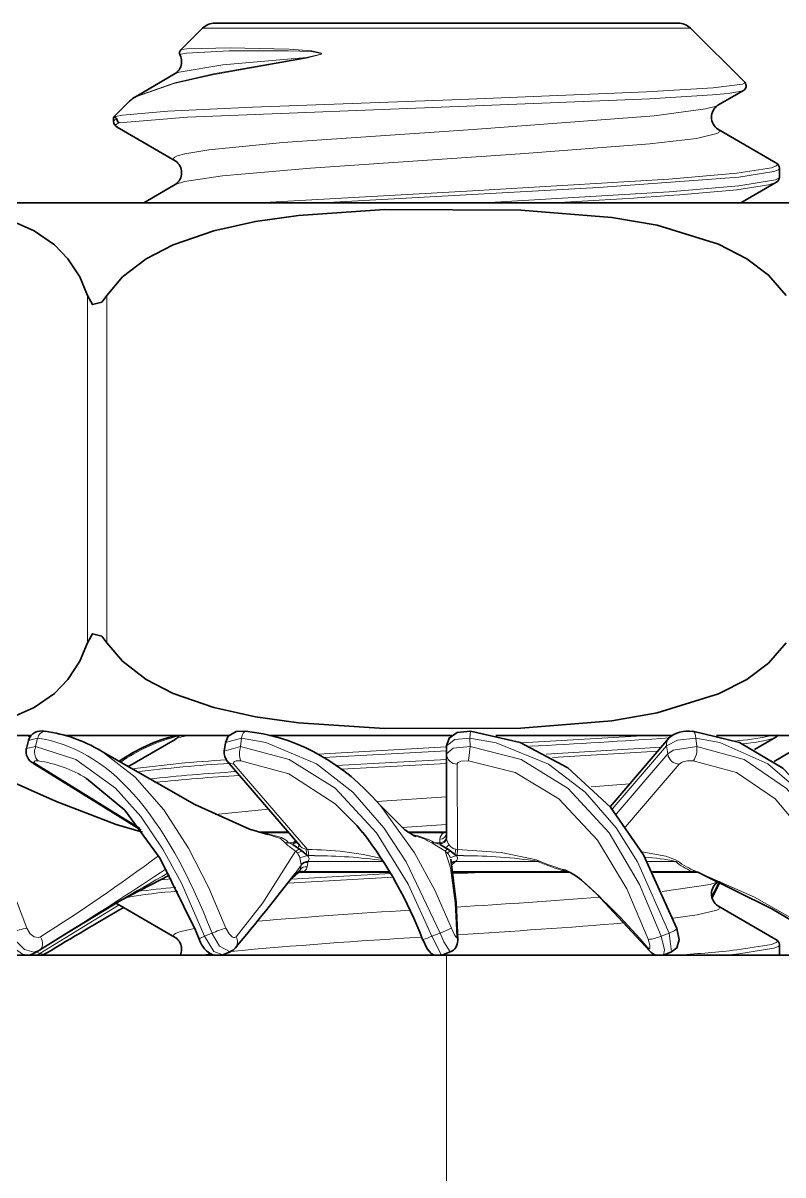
# Model space of a CAD drawing. Extents: x 315 to 857, y 212 to 651.
# Drawn here: x 395.5 to 398.93, y 224.8 to 229.99 of the extents above; entities that cross this region are included whole.
import ezdxf

# ---------------------------------------------------------------- set-up
doc = ezdxf.new("R2010")
doc.units = 0

msp = doc.modelspace()

# ---------------------------------------------------------------- linework, layer by layer
at = {"color": 7, "lineweight": 35, "ltscale": 0.003435}
msp.add_line((396.3128, 229.9635), (396.2156, 229.8663), dxfattribs=at)
at = {"color": 7, "lineweight": 13, "ltscale": 0.051595}
msp.add_line((396.3128, 229.9635), (398.3766, 229.9635), dxfattribs=at)
at = {"color": 7, "lineweight": 35, "ltscale": 0.048939}
msp.add_line((396.3694, 229.9869), (398.3269, 229.9869), dxfattribs=at)
at = {"color": 7, "lineweight": 35, "ltscale": 0.003191}
msp.add_line((398.3269, 229.9869), (398.4546, 229.9869), dxfattribs=at)
at = {"color": 7, "lineweight": 13, "ltscale": 0.003364}
msp.add_line((398.3766, 229.9635), (398.5111, 229.9635), dxfattribs=at)
at = {"color": 7, "lineweight": 35, "ltscale": 0.008616}
msp.add_line((398.5111, 229.9635), (398.7549, 229.7198), dxfattribs=at)
at = {"color": 7, "lineweight": 13, "ltscale": 3.12898e-05}
msp.add_line((396.2117, 229.8423), (396.2117, 229.8436), dxfattribs=at)
at = {"color": 7, "lineweight": 13, "ltscale": 8.37602e-05}
msp.add_line((396.7812, 229.8323), (396.7801, 229.8291), dxfattribs=at)
at = {"color": 7, "lineweight": 35, "ltscale": 0.005112}
msp.add_line((396.0135, 229.6564), (396.1903, 229.759), dxfattribs=at)
at = {"color": 7, "lineweight": 35, "ltscale": 0.00333}
msp.add_line((398.7489, 229.6831), (398.6337, 229.6162), dxfattribs=at)
at = {"color": 7, "lineweight": 35, "ltscale": 0.00255}
msp.add_line((395.9841, 229.6348), (395.912, 229.5626), dxfattribs=at)
at = {"color": 7, "lineweight": 35, "ltscale": 0.000491714}
msp.add_line((395.912, 229.5626), (395.912, 229.543), dxfattribs=at)
at = {"color": 7, "lineweight": 35, "ltscale": 0.007571}
for p, q in [((395.9283, 229.5182), (396.1903, 229.3662)), ((398.8956, 229.357), (398.6337, 229.509)), ((395.9283, 226.0182), (396.1903, 225.8662)), ((398.8956, 225.857), (398.6337, 226.009))]:
    msp.add_line(p, q, dxfattribs=at)
at = {"color": 7, "lineweight": 35, "ltscale": 0.000986481}
for p, q in [((398.912, 229.3324), (398.912, 229.2929)), ((398.912, 225.8324), (398.912, 225.7929))]:
    msp.add_line(p, q, dxfattribs=at)
at = {"color": 7, "lineweight": 35, "ltscale": 0.004096}
msp.add_line((396.0486, 229.1768), (396.1903, 229.259), dxfattribs=at)
at = {"color": 7, "lineweight": 35, "ltscale": 0.004557}
msp.add_line((398.8956, 229.2682), (398.7379, 229.1768), dxfattribs=at)
at = {"color": 7, "lineweight": 35, "ltscale": 0.11937}
msp.add_line((395.2126, 229.1768), (399.9874, 229.1768), dxfattribs=at)
at = {"color": 7, "lineweight": 13, "ltscale": 0.039132}
for p, q in [((395.7954, 228.7594), (395.7954, 227.1941)), ((395.882, 228.7594), (395.882, 227.1941))]:
    msp.add_line(p, q, dxfattribs=at)
at = {"color": 7, "lineweight": 13, "ltscale": 0.000788781}
msp.add_line((397.5175, 226.764), (397.5199, 226.7954), dxfattribs=at)
at = {"color": 7, "lineweight": 35, "ltscale": 0.008212}
msp.add_line((395.2126, 226.7768), (395.541, 226.7768), dxfattribs=at)
at = {"color": 7, "lineweight": 35, "ltscale": 0.00096184}
msp.add_line((395.529, 226.7545), (395.5196, 226.7171), dxfattribs=at)
at = {"color": 7, "lineweight": 13, "ltscale": 0.000390812}
msp.add_line((395.5348, 226.7685), (395.5215, 226.7767), dxfattribs=at)
at = {"color": 7, "lineweight": 13, "ltscale": 0.001048}
msp.add_line((395.529, 226.7545), (395.5698, 226.764), dxfattribs=at)
at = {"color": 7, "lineweight": 13, "ltscale": 0.000963352}
msp.add_line((395.5698, 226.764), (395.5608, 226.7265), dxfattribs=at)
at = {"color": 7, "lineweight": 35, "ltscale": 0.018459}
msp.add_line((395.6944, 226.7768), (396.4328, 226.7768), dxfattribs=at)
at = {"color": 7, "lineweight": 35, "ltscale": 0.006181}
msp.add_line((395.9764, 226.6349), (396.1903, 226.759), dxfattribs=at)
at = {"color": 7, "lineweight": 35, "ltscale": 0.000940293}
msp.add_line((396.4158, 226.7436), (396.4108, 226.7063), dxfattribs=at)
at = {"color": 7, "lineweight": 13, "ltscale": 0.001866}
msp.add_line((396.4159, 226.7444), (396.4879, 226.764), dxfattribs=at)
at = {"color": 7, "lineweight": 13, "ltscale": 0.000943382}
msp.add_line((396.4879, 226.764), (396.4834, 226.7265), dxfattribs=at)
at = {"color": 7, "lineweight": 35, "ltscale": 0.020493}
msp.add_line((396.6153, 226.7768), (397.4351, 226.7768), dxfattribs=at)
at = {"color": 7, "lineweight": 13, "ltscale": 0.000936598}
msp.add_line((397.5175, 226.764), (397.518, 226.7265), dxfattribs=at)
at = {"color": 7, "lineweight": 35, "ltscale": 0.019843}
msp.add_line((397.6342, 226.7768), (398.4279, 226.7768), dxfattribs=at)
at = {"color": 7, "lineweight": 13, "ltscale": 0.014291}
msp.add_line((397.7487, 226.7428), (398.3193, 226.7768), dxfattribs=at)
at = {"color": 7, "lineweight": 35, "ltscale": 0.010163}
msp.add_line((398.1484, 226.4551), (398.4129, 226.7638), dxfattribs=at)
at = {"color": 7, "lineweight": 13, "ltscale": 0.000946524}
msp.add_line((398.5344, 226.764), (398.5399, 226.7265), dxfattribs=at)
at = {"color": 7, "lineweight": 35, "ltscale": 0.016637}
msp.add_line((398.6277, 226.7768), (399.2932, 226.7768), dxfattribs=at)
at = {"color": 7, "lineweight": 13, "ltscale": 0.00042594}
msp.add_line((398.7114, 226.7513), (398.7284, 226.7532), dxfattribs=at)
at = {"color": 7, "lineweight": 35, "ltscale": 0.002777}
msp.add_line((398.8956, 226.7682), (398.7995, 226.7125), dxfattribs=at)
at = {"color": 7, "lineweight": 35, "ltscale": 0.000345707}
msp.add_line((398.8956, 226.7682), (398.9062, 226.7771), dxfattribs=at)
at = {"color": 7, "lineweight": 13, "ltscale": 0.001056}
msp.add_line((395.5608, 226.7265), (395.5196, 226.7171), dxfattribs=at)
at = {"color": 7, "lineweight": 35, "ltscale": 0.000258092}
msp.add_line((395.8628, 226.703), (395.8539, 226.7082), dxfattribs=at)
at = {"color": 7, "lineweight": 13, "ltscale": 0.001884}
msp.add_line((396.4834, 226.7265), (396.4108, 226.7063), dxfattribs=at)
at = {"color": 7, "lineweight": 13, "ltscale": 0.014483}
msp.add_line((396.8327, 226.6929), (397.4111, 226.7246), dxfattribs=at)
at = {"color": 7, "lineweight": 13, "ltscale": 0.013802}
msp.add_line((396.8599, 226.6773), (397.4111, 226.7073), dxfattribs=at)
at = {"color": 7, "lineweight": 35, "ltscale": 0.000931549}
msp.add_line((397.412, 226.7303), (397.412, 226.6931), dxfattribs=at)
at = {"color": 7, "lineweight": 35, "ltscale": 0.009522}
msp.add_line((397.412, 226.6931), (397.412, 226.3122), dxfattribs=at)
at = {"color": 7, "lineweight": 13, "ltscale": 0.001623}
msp.add_line((397.5104, 226.662), (397.518, 226.7265), dxfattribs=at)
at = {"color": 7, "lineweight": 13, "ltscale": 0.012967}
msp.add_line((397.8607, 226.6921), (398.3785, 226.7237), dxfattribs=at)
at = {"color": 7, "lineweight": 13, "ltscale": 0.011886}
msp.add_line((397.8885, 226.6765), (398.3631, 226.7057), dxfattribs=at)
at = {"color": 7, "lineweight": 13, "ltscale": 0.009426}
msp.add_line((398.1577, 226.444), (398.403, 226.7303), dxfattribs=at)
at = {"color": 7, "lineweight": 13, "ltscale": 0.008928}
msp.add_line((398.408, 226.6931), (398.1757, 226.4218), dxfattribs=at)
at = {"color": 7, "lineweight": 13, "ltscale": 0.000939914}
msp.add_line((398.403, 226.7303), (398.408, 226.6931), dxfattribs=at)
at = {"color": 7, "lineweight": 35, "ltscale": 0.00215}
msp.add_line((398.9612, 226.703), (398.8875, 226.6587), dxfattribs=at)
at = {"color": 7, "lineweight": 13, "ltscale": 0.000342669}
msp.add_line((395.5648, 226.6467), (395.5517, 226.6508), dxfattribs=at)
at = {"color": 7, "lineweight": 35, "ltscale": 0.014263}
msp.add_line((395.5517, 226.6508), (396.0363, 226.3497), dxfattribs=at)
at = {"color": 7, "lineweight": 13, "ltscale": 0.013687}
msp.add_line((395.5648, 226.6467), (396.03, 226.3581), dxfattribs=at)
at = {"color": 7, "lineweight": 35, "ltscale": 0.012537}
msp.add_line((396.4246, 226.6609), (396.7509, 226.2802), dxfattribs=at)
at = {"color": 7, "lineweight": 13, "ltscale": 0.012673}
msp.add_line((396.4546, 226.6467), (396.7854, 226.2626), dxfattribs=at)
at = {"color": 7, "lineweight": 13, "ltscale": 0.012399}
msp.add_line((396.9159, 226.6411), (397.4111, 226.6679), dxfattribs=at)
at = {"color": 7, "lineweight": 13, "ltscale": 0.011835}
msp.add_line((396.9384, 226.6249), (397.4111, 226.6506), dxfattribs=at)
at = {"color": 7, "lineweight": 13, "ltscale": 0.009604}
msp.add_line((397.4598, 226.6467), (397.4615, 226.2626), dxfattribs=at)
at = {"color": 7, "lineweight": 13, "ltscale": 0.00927}
msp.add_line((398.4594, 226.6467), (398.2186, 226.3647), dxfattribs=at)
at = {"color": 7, "lineweight": 13, "ltscale": 0.004356}
msp.add_line((398.2372, 226.5587), (398.0635, 226.5446), dxfattribs=at)
at = {"color": 7, "lineweight": 35, "ltscale": 0.001347}
msp.add_line((397.113, 226.4622), (397.0767, 226.502), dxfattribs=at)
at = {"color": 7, "lineweight": 13, "ltscale": 0.007877}
msp.add_line((397.412, 226.5001), (397.0976, 226.4796), dxfattribs=at)
at = {"color": 7, "lineweight": 35, "ltscale": 0.00331}
msp.add_line((396.6988, 226.3409), (396.5664, 226.3409), dxfattribs=at)
at = {"color": 7, "lineweight": 13, "ltscale": 0.000493188}
msp.add_line((396.571, 226.3394), (396.5907, 226.338), dxfattribs=at)
at = {"color": 7, "lineweight": 13, "ltscale": 0.002763}
msp.add_line((396.7012, 226.338), (396.5907, 226.338), dxfattribs=at)
at = {"color": 7, "lineweight": 35, "ltscale": 0.00101}
msp.add_line((397.0077, 226.37), (397.0338, 226.3391), dxfattribs=at)
at = {"color": 7, "lineweight": 13, "ltscale": 0.005043}
msp.add_line((397.412, 226.3751), (397.2107, 226.362), dxfattribs=at)
at = {"color": 7, "lineweight": 35, "ltscale": 0.004365}
msp.add_line((397.412, 226.3409), (397.2374, 226.3409), dxfattribs=at)
at = {"color": 7, "lineweight": 13, "ltscale": 0.003934}
msp.add_line((397.3993, 226.338), (397.242, 226.338), dxfattribs=at)
at = {"color": 7, "lineweight": 13, "ltscale": 0.00032398}
msp.add_line((397.412, 226.3408), (397.3993, 226.338), dxfattribs=at)
at = {"color": 7, "lineweight": 13, "ltscale": 0.00031755}
msp.add_line((397.3993, 226.338), (397.412, 226.3385), dxfattribs=at)
at = {"color": 7, "lineweight": 13, "ltscale": 0.000366212}
msp.add_line((396.7, 226.293), (396.6854, 226.2929), dxfattribs=at)
at = {"color": 7, "lineweight": 13, "ltscale": 0.000574493}
msp.add_line((396.723, 226.293), (396.7, 226.293), dxfattribs=at)
at = {"color": 7, "lineweight": 13, "ltscale": 0.000541378}
msp.add_line((396.7, 226.293), (396.7202, 226.2852), dxfattribs=at)
at = {"color": 7, "lineweight": 13, "ltscale": 9.73436e-05}
msp.add_line((396.7202, 226.2852), (396.7209, 226.289), dxfattribs=at)
at = {"color": 7, "lineweight": 35, "ltscale": 0.000612081}
msp.add_line((396.7401, 226.2707), (396.7203, 226.2852), dxfattribs=at)
at = {"color": 7, "lineweight": 13, "ltscale": 0.000111931}
msp.add_line((396.723, 226.293), (396.7209, 226.289), dxfattribs=at)
at = {"color": 7, "lineweight": 13, "ltscale": 0.000329604}
msp.add_line((396.723, 226.293), (396.7308, 226.3036), dxfattribs=at)
at = {"color": 7, "lineweight": 13, "ltscale": 0.000354324}
msp.add_line((396.723, 226.293), (396.7367, 226.2968), dxfattribs=at)
at = {"color": 7, "lineweight": 13, "ltscale": 0.000308228}
msp.add_line((397.3575, 226.293), (397.3452, 226.2929), dxfattribs=at)
at = {"color": 7, "lineweight": 13, "ltscale": 0.001528}
msp.add_line((397.3452, 226.2929), (397.397, 226.2606), dxfattribs=at)
at = {"color": 7, "lineweight": 13, "ltscale": 0.000617218}
msp.add_line((397.3822, 226.293), (397.3575, 226.293), dxfattribs=at)
at = {"color": 7, "lineweight": 13, "ltscale": 0.000665481}
msp.add_line((397.3575, 226.293), (397.3829, 226.2852), dxfattribs=at)
at = {"color": 7, "lineweight": 13, "ltscale": 0.000405502}
msp.add_line((397.3822, 226.293), (397.3822, 226.3092), dxfattribs=at)
at = {"color": 7, "lineweight": 13, "ltscale": 9.92085e-05}
msp.add_line((397.3822, 226.293), (397.3823, 226.289), dxfattribs=at)
at = {"color": 7, "lineweight": 13, "ltscale": 9.72089e-05}
msp.add_line((397.3829, 226.2852), (397.3823, 226.289), dxfattribs=at)
at = {"color": 7, "lineweight": 35, "ltscale": 0.000702497}
msp.add_line((397.4071, 226.2707), (397.383, 226.2852), dxfattribs=at)
at = {"color": 7, "lineweight": 13, "ltscale": 0.00052441}
msp.add_line((397.4071, 226.2707), (397.4236, 226.2837), dxfattribs=at)
at = {"color": 7, "lineweight": 13, "ltscale": 0.000244788}
msp.add_line((396.7241, 226.2606), (396.7321, 226.2549), dxfattribs=at)
at = {"color": 7, "lineweight": 13, "ltscale": 0.000327381}
msp.add_line((396.7321, 226.2549), (396.741, 226.2453), dxfattribs=at)
at = {"color": 7, "lineweight": 35, "ltscale": 0.000218273}
msp.add_line((396.7407, 226.2704), (396.7481, 226.2658), dxfattribs=at)
at = {"color": 7, "lineweight": 13, "ltscale": 0.000553363}
msp.add_line((396.7598, 226.2571), (396.741, 226.2453), dxfattribs=at)
at = {"color": 7, "lineweight": 35, "ltscale": 0.000364458}
msp.add_line((396.7598, 226.2571), (396.7481, 226.2658), dxfattribs=at)
at = {"color": 7, "lineweight": 13, "ltscale": 0.000897293}
msp.add_line((396.7856, 226.2355), (396.7511, 226.2254), dxfattribs=at)
at = {"color": 7, "lineweight": 13, "ltscale": 0.000817793}
msp.add_line((396.7511, 226.2254), (396.7573, 226.1933), dxfattribs=at)
at = {"color": 7, "lineweight": 35, "ltscale": 0.000655839}
msp.add_line((396.7801, 226.2405), (396.7598, 226.2571), dxfattribs=at)
at = {"color": 7, "lineweight": 13, "ltscale": 0.00018515}
msp.add_line((396.7854, 226.2626), (396.778, 226.2634), dxfattribs=at)
at = {"color": 7, "lineweight": 35, "ltscale": 0.000195008}
msp.add_line((396.7801, 226.2405), (396.7863, 226.2358), dxfattribs=at)
at = {"color": 7, "lineweight": 13, "ltscale": 0.000103794}
msp.add_line((396.7909, 226.2353), (396.7867, 226.2354), dxfattribs=at)
at = {"color": 7, "lineweight": 13, "ltscale": 0.00048451}
msp.add_line((396.7909, 226.2353), (396.8102, 226.235), dxfattribs=at)
at = {"color": 7, "lineweight": 13, "ltscale": 0.000173965}
msp.add_line((396.8103, 226.235), (396.8172, 226.235), dxfattribs=at)
at = {"color": 7, "lineweight": 13, "ltscale": 0.0002656}
msp.add_line((397.397, 226.2606), (397.406, 226.2549), dxfattribs=at)
at = {"color": 7, "lineweight": 13, "ltscale": 0.000370629}
msp.add_line((397.416, 226.2658), (397.406, 226.2549), dxfattribs=at)
at = {"color": 7, "lineweight": 13, "ltscale": 0.000359624}
msp.add_line((397.406, 226.2549), (397.4167, 226.2453), dxfattribs=at)
at = {"color": 7, "lineweight": 35, "ltscale": 0.000236686}
msp.add_line((397.4078, 226.2704), (397.416, 226.2658), dxfattribs=at)
at = {"color": 7, "lineweight": 35, "ltscale": 0.000383053}
msp.add_line((397.4286, 226.2571), (397.416, 226.2658), dxfattribs=at)
at = {"color": 7, "lineweight": 13, "ltscale": 0.000418381}
msp.add_line((397.4286, 226.2571), (397.4167, 226.2453), dxfattribs=at)
at = {"color": 7, "lineweight": 35, "ltscale": 0.000661767}
msp.add_line((397.4493, 226.2405), (397.4286, 226.2571), dxfattribs=at)
at = {"color": 7, "lineweight": 13, "ltscale": 0.000733093}
msp.add_line((397.4561, 226.2359), (397.4288, 226.2254), dxfattribs=at)
at = {"color": 7, "lineweight": 13, "ltscale": 0.000585033}
msp.add_line((397.4493, 226.2405), (397.4539, 226.2634), dxfattribs=at)
at = {"color": 7, "lineweight": 35, "ltscale": 0.000199913}
msp.add_line((397.4493, 226.2405), (397.4557, 226.2358), dxfattribs=at)
at = {"color": 7, "lineweight": 13, "ltscale": 0.000193486}
msp.add_line((397.4615, 226.2626), (397.4539, 226.2634), dxfattribs=at)
at = {"color": 7, "lineweight": 35, "ltscale": 0.000109863}
msp.add_line((397.4605, 226.2359), (397.4561, 226.2359), dxfattribs=at)
at = {"color": 7, "lineweight": 13, "ltscale": 0.00068177}
msp.add_line((397.4605, 226.2353), (397.4615, 226.2626), dxfattribs=at)
at = {"color": 7, "lineweight": 13, "ltscale": 0.00050968}
msp.add_line((397.4605, 226.2353), (397.4809, 226.2351), dxfattribs=at)
at = {"color": 7, "lineweight": 13, "ltscale": 0.000182357}
msp.add_line((397.481, 226.235), (397.4883, 226.235), dxfattribs=at)
at = {"color": 7, "lineweight": 13, "ltscale": 0.001134}
msp.add_line((396.7573, 226.1914), (396.7302, 226.155), dxfattribs=at)
at = {"color": 7, "lineweight": 13, "ltscale": 0.000513363}
msp.add_line((396.7573, 226.1914), (396.7533, 226.1712), dxfattribs=at)
at = {"color": 7, "lineweight": 13, "ltscale": 4.80712e-05}
msp.add_line((396.7573, 226.1933), (396.7573, 226.1914), dxfattribs=at)
at = {"color": 7, "lineweight": 13, "ltscale": 0.000493463}
msp.add_line((396.7876, 226.2041), (396.7837, 226.1848), dxfattribs=at)
at = {"color": 7, "lineweight": 13, "ltscale": 0.000119536}
msp.add_line((396.7888, 226.2087), (396.7876, 226.2041), dxfattribs=at)
at = {"color": 7, "lineweight": 13, "ltscale": 0.008475}
msp.add_line((396.7888, 226.2087), (397.1278, 226.2087), dxfattribs=at)
at = {"color": 7, "lineweight": 13, "ltscale": 0.000320915}
msp.add_line((397.4473, 226.2041), (397.4344, 226.2034), dxfattribs=at)
at = {"color": 7, "lineweight": 13, "ltscale": 0.00037083}
msp.add_line((397.4473, 226.2041), (397.4364, 226.194), dxfattribs=at)
at = {"color": 7, "lineweight": 13, "ltscale": 0.00016727}
msp.add_line((397.4521, 226.2087), (397.4473, 226.2041), dxfattribs=at)
at = {"color": 7, "lineweight": 13, "ltscale": 0.009237}
msp.add_line((397.8216, 226.2087), (397.4521, 226.2087), dxfattribs=at)
at = {"color": 7, "lineweight": 13, "ltscale": 0.000222666}
msp.add_line((397.8216, 226.2087), (397.8303, 226.2104), dxfattribs=at)
at = {"color": 7, "lineweight": 13, "ltscale": 0.003185}
msp.add_line((398.4429, 226.2087), (398.3155, 226.2087), dxfattribs=at)
at = {"color": 7, "lineweight": 13, "ltscale": 0.000265548}
msp.add_line((398.4429, 226.2087), (398.4534, 226.2104), dxfattribs=at)
at = {"color": 7, "lineweight": 13, "ltscale": 0.001537}
msp.add_line((396.1125, 226.1239), (396.1737, 226.13), dxfattribs=at)
at = {"color": 7, "lineweight": 13, "ltscale": 0.011879}
msp.add_line((396.6964, 226.1107), (397.1708, 226.1377), dxfattribs=at)
at = {"color": 7, "lineweight": 13, "ltscale": 0.001573}
msp.add_line((396.7088, 226.1268), (396.7533, 226.1712), dxfattribs=at)
at = {"color": 7, "lineweight": 13, "ltscale": 0.011246}
msp.add_line((396.7119, 226.1293), (397.161, 226.1546), dxfattribs=at)
at = {"color": 7, "lineweight": 35, "ltscale": 0.000991058}
msp.add_line((396.7884, 226.1609), (396.7487, 226.1609), dxfattribs=at)
at = {"color": 7, "lineweight": 13, "ltscale": 0.000537223}
msp.add_line((396.749, 226.1611), (396.7703, 226.1637), dxfattribs=at)
at = {"color": 7, "lineweight": 13, "ltscale": 0.000120964}
msp.add_line((396.7498, 226.1618), (396.7534, 226.165), dxfattribs=at)
at = {"color": 7, "lineweight": 13, "ltscale": 0.000154879}
msp.add_line((396.7533, 226.1712), (396.7534, 226.165), dxfattribs=at)
at = {"color": 7, "lineweight": 13, "ltscale": 0.000277222}
msp.add_line((396.7703, 226.1637), (396.7787, 226.1709), dxfattribs=at)
at = {"color": 7, "lineweight": 13, "ltscale": 0.009633}
msp.add_line((397.1556, 226.1637), (396.7703, 226.1637), dxfattribs=at)
at = {"color": 7, "lineweight": 35, "ltscale": 0.009224}
msp.add_line((397.1573, 226.1609), (396.7884, 226.1609), dxfattribs=at)
at = {"color": 7, "lineweight": 13, "ltscale": 0.012651}
msp.add_line((397.9479, 226.1637), (397.4419, 226.1637), dxfattribs=at)
at = {"color": 7, "lineweight": 35, "ltscale": 0.013058}
msp.add_line((397.9646, 226.1609), (397.4423, 226.1609), dxfattribs=at)
at = {"color": 7, "lineweight": 13, "ltscale": 0.004001}
msp.add_line((397.4436, 226.1523), (397.6034, 226.1609), dxfattribs=at)
at = {"color": 7, "lineweight": 13, "ltscale": 0.000403508}
msp.add_line((397.9479, 226.1637), (397.964, 226.1617), dxfattribs=at)
at = {"color": 7, "lineweight": 13, "ltscale": 0.004426}
msp.add_line((398.5162, 226.1637), (398.3392, 226.1637), dxfattribs=at)
at = {"color": 7, "lineweight": 35, "ltscale": 0.005003}
msp.add_line((398.5407, 226.1609), (398.3406, 226.1609), dxfattribs=at)
at = {"color": 7, "lineweight": 13, "ltscale": 0.000287983}
msp.add_line((398.5162, 226.1637), (398.5276, 226.1617), dxfattribs=at)
at = {"color": 7, "lineweight": 13, "ltscale": 0.000325594}
msp.add_line((398.5276, 226.1617), (398.5406, 226.1609), dxfattribs=at)
at = {"color": 7, "lineweight": 13, "ltscale": 0.000253431}
msp.add_line((398.5341, 226.1646), (398.5432, 226.1604), dxfattribs=at)
at = {"color": 7, "lineweight": 35, "ltscale": 8.36454e-05}
msp.add_line((398.5402, 226.1611), (398.5435, 226.1602), dxfattribs=at)
at = {"color": 7, "lineweight": 13, "ltscale": 0.001901}
msp.add_line((398.6405, 226.1196), (398.6062, 226.0517), dxfattribs=at)
at = {"color": 7, "lineweight": 35, "ltscale": 0.002038}
msp.add_line((398.644, 226.118), (398.6076, 226.045), dxfattribs=at)
at = {"color": 7, "lineweight": 35, "ltscale": 0.000112996}
msp.add_line((395.9283, 226.0182), (395.9246, 226.0208), dxfattribs=at)
at = {"color": 7, "lineweight": 13, "ltscale": 0.000111754}
msp.add_line((395.9283, 226.0182), (395.9247, 226.0208), dxfattribs=at)
at = {"color": 7, "lineweight": 13, "ltscale": 0.010462}
msp.add_line((395.5806, 225.7943), (395.9373, 226.013), dxfattribs=at)
at = {"color": 7, "lineweight": 35, "ltscale": 0.004242}
msp.add_line((395.7225, 225.8996), (395.579, 225.8091), dxfattribs=at)
at = {"color": 7, "lineweight": 13, "ltscale": 0.000902033}
msp.add_line((396.3223, 225.8717), (396.3556, 225.8857), dxfattribs=at)
at = {"color": 7, "lineweight": 13, "ltscale": 0.000992786}
msp.add_line((397.3461, 225.8717), (397.3832, 225.8857), dxfattribs=at)
at = {"color": 7, "lineweight": 13, "ltscale": 0.001393}
msp.add_line((397.3832, 225.8857), (397.4343, 225.9081), dxfattribs=at)
at = {"color": 7, "lineweight": 13, "ltscale": 0.000417403}
msp.add_line((397.4622, 225.8527), (397.4585, 225.869), dxfattribs=at)
at = {"color": 7, "lineweight": 13, "ltscale": 0.000978518}
msp.add_line((398.3778, 225.8717), (398.4144, 225.8857), dxfattribs=at)
at = {"color": 7, "lineweight": 13, "ltscale": 0.00214}
msp.add_line((398.4254, 225.8008), (398.4144, 225.8857), dxfattribs=at)
at = {"color": 7, "lineweight": 35, "ltscale": 0.00012804}
msp.add_line((395.5746, 225.8065), (395.579, 225.8091), dxfattribs=at)
at = {"color": 7, "lineweight": 13, "ltscale": 0.000424538}
msp.add_line((398.3194, 225.82), (398.3273, 225.805), dxfattribs=at)
at = {"color": 7, "lineweight": 35, "ltscale": 0.125}
msp.add_line((392.412, 225.7869), (397.412, 225.7869), dxfattribs=at)
at = {"color": 7, "lineweight": 35, "ltscale": 0.000395698}
msp.add_line((395.5344, 225.7869), (395.5491, 225.7928), dxfattribs=at)
at = {"color": 7, "lineweight": 35, "ltscale": 0.000723988}
msp.add_line((395.5491, 225.7928), (395.5746, 225.8065), dxfattribs=at)
at = {"color": 7, "lineweight": 13, "ltscale": 0.000432022}
msp.add_line((395.5806, 225.7943), (395.5648, 225.8013), dxfattribs=at)
at = {"color": 7, "lineweight": 35, "ltscale": 0.000487718}
msp.add_line((395.6094, 225.7948), (395.5916, 225.7869), dxfattribs=at)
at = {"color": 7, "lineweight": 13, "ltscale": 0.001066}
msp.add_line((396.3495, 225.7921), (396.3073, 225.7863), dxfattribs=at)
at = {"color": 7, "lineweight": 35, "ltscale": 0.000908734}
msp.add_line((396.4037, 225.7882), (396.4373, 225.802), dxfattribs=at)
at = {"color": 7, "lineweight": 35, "ltscale": 0.00099397}
msp.add_line((397.3911, 225.787), (397.4284, 225.8007), dxfattribs=at)
at = {"color": 7, "lineweight": 13, "ltscale": 0.075}
msp.add_line((397.412, 222.7869), (397.412, 225.7869), dxfattribs=at)
at = {"color": 7, "lineweight": 35}
msp.add_line((453.792, 225.7869), (397.412, 225.7869), dxfattribs=at)
at = {"color": 7, "lineweight": 35, "ltscale": 0.00098676}
msp.add_line((398.3885, 225.7871), (398.4254, 225.8008), dxfattribs=at)
at = {"color": 7, "lineweight": 13, "ltscale": 0.001359}
msp.add_line((398.6743, 225.7869), (398.7284, 225.7925), dxfattribs=at)
at = {"color": 7, "lineweight": 13, "ltscale": 0.000185722}
msp.add_line((398.912, 225.7929), (398.9076, 225.7869), dxfattribs=at)
at = {"color": 7, "lineweight": 35, "ltscale": 0.000151504}
msp.add_line((398.9112, 225.7869), (398.912, 225.7929), dxfattribs=at)
at = {"color": 7, "lineweight": 13}
for points in [[(396.2117, 229.8436), (396.2125, 229.8444), (396.2159, 229.8461), (396.2406, 229.8508), (396.433, 229.8611)], [(396.2156, 229.8663), (396.2198, 229.8679), (396.2425, 229.8707), (396.4378, 229.8752)], [(396.433, 229.8611), (396.699, 229.8624), (396.8037, 229.8581), (396.8476, 229.8503), (396.8483, 229.8494), (396.8483, 229.8483), (396.8475, 229.8473), (396.7812, 229.8323)], [(396.4378, 229.8752), (396.7022, 229.8697), (396.8058, 229.8618), (396.8487, 229.8509), (396.8482, 229.847), (396.7801, 229.8291)], [(396.7801, 229.8291), (396.3582, 229.7541), (396.1836, 229.7146), (396.0085, 229.6527), (395.9841, 229.6348)], [(396.7812, 229.8323), (396.3619, 229.7575), (396.1881, 229.718), (396.0135, 229.6564)], [(396.7812, 229.8323), (396.4049, 229.7988), (396.2077, 229.7662), (396.1903, 229.759)], [(398.7549, 229.7197), (398.7557, 229.7185), (398.7556, 229.717), (398.7538, 229.7152), (398.7451, 229.7115), (398.6126, 229.6945)], [(398.6126, 229.6945), (398.3123, 229.6762), (397.4762, 229.6428), (396.5374, 229.608), (396.1572, 229.5891), (395.9529, 229.5717), (395.9207, 229.5657), (395.9125, 229.5626)], [(398.6094, 229.6631), (398.3271, 229.6456), (397.5406, 229.6136), (396.2449, 229.5625), (395.9374, 229.537)], [(398.6337, 229.6162), (398.6211, 229.6107), (398.5789, 229.5997), (398.3467, 229.5689), (397.5318, 229.5079), (396.6747, 229.449), (396.3419, 229.4161), (396.2332, 229.398), (396.1986, 229.388), (396.1884, 229.3828), (396.1844, 229.3794), (396.1833, 229.3777), (396.1826, 229.3751)], [(398.6413, 229.5001), (398.64, 229.4964), (398.6376, 229.4939), (398.6293, 229.489), (398.5383, 229.4673), (398.3271, 229.442), (397.7442, 229.3969), (396.7989, 229.3336), (396.4027, 229.2985), (396.2317, 229.2727), (396.1903, 229.259)], [(398.7191, 229.3098), (398.8759, 229.3348), (398.8972, 229.3433), (398.9005, 229.3462), (398.9015, 229.3476), (398.902, 229.3497)], [(396.564, 229.1765), (397.503, 229.2295), (398.4133, 229.2833), (398.7191, 229.3098)], [(396.8502, 229.1768), (398.0969, 229.2451), (398.7284, 229.2925)], [(398.7284, 229.2925), (398.8859, 229.3175), (398.9073, 229.326), (398.9106, 229.3289), (398.9115, 229.3303), (398.912, 229.3324)], [(398.912, 229.2929), (398.9117, 229.2915), (398.9098, 229.2887), (398.906, 229.2859), (398.8929, 229.2803), (398.7284, 229.2532)], [(397.5795, 229.1769), (398.4152, 229.2263), (398.7284, 229.2532)], [(398.8956, 229.2682), (398.8625, 229.2573), (398.72, 229.2359)], [(395.5223, 225.9081), (395.3835, 226.2706), (395.2965, 226.4451), (395.2096, 226.5816), (395.1131, 226.6916), (394.9992, 226.7697)], [(397.3832, 225.8857), (397.2303, 226.2064), (397.1298, 226.36), (396.9899, 226.5205), (396.826, 226.648), (396.5988, 226.744), (396.4879, 226.764)], [(397.412, 226.7303), (397.4491, 226.7581), (397.5175, 226.764)], [(398.4144, 225.8857), (398.2723, 226.2064), (398.1754, 226.36), (398.0364, 226.5207), (397.8707, 226.6477), (397.6355, 226.7437), (397.5175, 226.764)], [(398.403, 226.7303), (398.4523, 226.7555), (398.5344, 226.764)], [(399.3246, 225.8857), (399.2108, 226.2062), (399.1284, 226.3607), (399.0073, 226.5212), (398.8583, 226.6484), (398.6428, 226.744), (398.5344, 226.764)], [(395.5608, 226.7265), (395.7428, 226.6683), (395.9207, 226.5395), (396.035, 226.411), (396.134, 226.2648), (396.2179, 226.1106), (396.3223, 225.8717)], [(396.4183, 225.9081), (396.3414, 226.0897), (396.2494, 226.2693), (396.1385, 226.4406), (396.0092, 226.5891), (395.8628, 226.703)], [(396.4834, 226.7265), (396.7024, 226.668), (396.9104, 226.5382), (397.096, 226.3384), (397.2395, 226.1069), (397.3461, 225.8717)], [(397.518, 226.7265), (397.4413, 226.7185), (397.412, 226.6931)], [(397.518, 226.7265), (397.7476, 226.6677), (397.9603, 226.5374), (398.1438, 226.3374), (398.281, 226.105), (398.3778, 225.8717)], [(398.5399, 226.7265), (398.4325, 226.7095), (398.408, 226.6931)], [(398.5399, 226.7265), (398.7519, 226.6676), (398.9434, 226.5371), (399.0552, 226.4086), (399.1457, 226.2613), (399.2165, 226.1055), (399.293, 225.8717)], [(395.573, 226.662), (395.5596, 226.6623), (395.5556, 226.6609), (395.5546, 226.6598), (395.5541, 226.6584), (395.5544, 226.6564), (395.558, 226.6516), (395.5648, 226.6467)], [(396.4858, 226.662), (396.4641, 226.6617), (396.4565, 226.6592), (396.4532, 226.6565), (396.4519, 226.6522), (396.4528, 226.6494), (396.4546, 226.6467)], [(396.4858, 226.662), (396.702, 226.6034), (396.9096, 226.4687), (397.0077, 226.37)], [(397.5104, 226.662), (397.4767, 226.66), (397.465, 226.6548), (397.4604, 226.6496), (397.4599, 226.6467)], [(397.5104, 226.662), (397.7216, 226.6091), (397.918, 226.4913), (398.0922, 226.3052), (398.2243, 226.0853), (398.3198, 225.8579)], [(398.5231, 226.662), (398.7173, 226.609), (398.8924, 226.491), (399.0203, 226.3385), (399.1188, 226.1599), (399.2255, 225.8579)], [(397.4343, 225.9081), (397.3591, 226.0792), (397.2682, 226.2477), (397.113, 226.4622)], [(396.7, 226.293), (396.6904, 226.3034), (396.6681, 226.3173), (396.5907, 226.338)], [(396.6854, 226.2929), (396.664, 226.3115), (396.6073, 226.3306)], [(396.7321, 226.2549), (396.5841, 226.0229), (396.4639, 225.869)], [(397.406, 226.2549), (397.4303, 226.1798), (397.4509, 226.0225), (397.4585, 225.869)], [(397.4615, 226.2626), (397.6579, 226.2495), (397.8166, 226.2157), (397.8303, 226.2104)], [(398.291, 226.2522), (398.3993, 226.2318), (398.4434, 226.2162), (398.4534, 226.2104)], [(399.2007, 225.82), (398.7995, 226.0471), (398.5432, 226.1604)], [(398.6337, 226.1162), (398.5994, 226.1043), (398.3826, 226.0726)], [(398.6413, 226.0001), (398.64, 225.9965), (398.6377, 225.994), (398.6296, 225.9891), (398.541, 225.9678), (398.4319, 225.953)], [(395.4299, 225.8717), (395.4597, 225.8205), (395.5014, 225.7913), (395.529, 225.7871), (395.5516, 225.7943)], [(395.5775, 225.8082), (395.5527, 225.8006), (395.5115, 225.8123), (395.4736, 225.8489), (395.4553, 225.8857)], [(395.5836, 225.869), (395.5746, 225.8654), (395.5551, 225.8686), (395.5374, 225.8821), (395.5223, 225.9081)], [(396.2777, 225.9066), (396.2131, 225.8929), (396.1937, 225.8858), (396.1861, 225.8811), (396.1839, 225.8787), (396.1826, 225.8751)], [(396.3223, 225.8717), (396.3646, 225.8035), (396.4037, 225.7882)], [(396.4373, 225.802), (396.3889, 225.827), (396.3556, 225.8857)], [(396.4639, 225.869), (396.4588, 225.8654), (396.4525, 225.8655), (396.4459, 225.8686), (396.4326, 225.8819), (396.4183, 225.9081)], [(397.3461, 225.8717), (397.3871, 225.7888), (397.3911, 225.787)], [(397.4284, 225.8007), (397.3999, 225.8459), (397.3832, 225.8857)], [(397.4585, 225.869), (397.4584, 225.8665), (397.4578, 225.8653), (397.4563, 225.8654), (397.4536, 225.8683), (397.4461, 225.8811), (397.4343, 225.9081)], [(398.3778, 225.8717), (398.393, 225.81), (398.3885, 225.7871)], [(398.3198, 225.8579), (398.3271, 225.8312), (398.3277, 225.8219), (398.3269, 225.818), (398.3261, 225.8169), (398.3245, 225.8164), (398.323, 225.8169), (398.3194, 225.82)], [(398.7191, 225.8098), (398.8759, 225.8348), (398.8972, 225.8433), (398.9005, 225.8462), (398.9015, 225.8476), (398.902, 225.8497)], [(398.7284, 225.7925), (398.8859, 225.8175), (398.9073, 225.826), (398.9106, 225.8289), (398.9115, 225.8303), (398.912, 225.8324)]]:
    msp.add_lwpolyline(points, dxfattribs=at)
at = {"color": 7, "lineweight": 35}
for points in [[(395.7954, 228.7594), (395.7603, 228.8425), (395.7065, 228.9243), (395.6461, 228.9872), (395.5548, 229.0508), (395.4606, 229.0929), (395.3638, 229.1202), (395.17, 229.1463), (395.0629, 229.1506)], [(395.882, 228.7594), (395.9523, 228.8425), (396.0597, 228.9243), (396.1806, 228.9872), (396.3632, 229.0508), (396.5516, 229.0929), (396.7453, 229.1202), (397.1328, 229.1463), (397.7469, 229.1442), (398.157, 229.1107), (398.3612, 229.0753), (398.6363, 228.9902), (398.7641, 228.9245), (398.8625, 228.8509), (398.942, 228.7594)], [(395.882, 228.7594), (395.8591, 228.7289), (395.8176, 228.7184), (395.7954, 228.7594)], [(395.882, 227.1941), (395.8591, 227.2246), (395.8176, 227.2351), (395.7954, 227.1941)], [(395.7954, 227.1941), (395.7603, 227.1111), (395.7065, 227.0292), (395.6461, 226.9663), (395.5548, 226.9027), (395.4606, 226.8607), (395.3638, 226.8333), (395.17, 226.8072), (395.0629, 226.8029)], [(395.882, 227.1941), (395.9523, 227.1111), (396.0597, 227.0292), (396.1806, 226.9663), (396.3632, 226.9027), (396.5516, 226.8607), (396.7453, 226.8333), (397.1328, 226.8072), (397.7469, 226.8093), (398.157, 226.8428), (398.3612, 226.8782), (398.6363, 226.9633), (398.7641, 227.0291), (398.8625, 227.1026), (398.942, 227.1941)], [(396.4159, 226.7444), (396.429, 226.7728), (396.465, 226.7936), (396.5066, 226.7954)], [(397.412, 226.7303), (397.4236, 226.765), (397.4591, 226.7897), (397.5199, 226.7954)], [(398.449, 225.9069), (398.2993, 226.2378), (398.1505, 226.4526), (397.9586, 226.6311), (397.7441, 226.7445), (397.5199, 226.7954)], [(399.3446, 225.9033), (399.2242, 226.2344), (399.0973, 226.4499), (398.9271, 226.6295), (398.7307, 226.744), (398.5213, 226.7954)], [(394.9992, 226.7697), (395.6511, 226.48), (395.9233, 226.3754), (396.0431, 226.3406)], [(395.8628, 226.703), (396.2784, 226.465), (396.525, 226.3542), (396.6073, 226.3306)], [(395.7904, 226.5831), (395.9623, 226.4392), (396.1217, 226.2221), (396.2807, 225.899), (396.2972, 225.8578)], [(397.113, 226.4622), (397.2245, 226.3509), (397.2661, 226.3243), (397.2742, 226.3215)], [(397.4306, 226.2195), (397.4555, 226.024), (397.4622, 225.8527)], [(396.1644, 226.1473), (395.9467, 226.0337), (395.6742, 225.8696)], [(398.3273, 225.805), (398.0839, 226.0659), (398.02, 226.1241)], [(398.5432, 226.1604), (398.8773, 225.9946), (399.2146, 225.7948)], [(398.4254, 225.8008), (398.4495, 225.8191), (398.4602, 225.8554), (398.449, 225.9069)], [(397.3044, 225.8575), (397.325, 225.8144), (397.3423, 225.7946), (397.3562, 225.787)]]:
    msp.add_lwpolyline(points, dxfattribs=at)
for centre, radius, start, end in [((396.3694, 229.9069), 0.08, 90.0045, 134.9955), ((398.4546, 229.9069), 0.08, 45.0045, 89.9955), ((396.2303, 229.8516), 0.0208, 134.8956, 206.3948), ((396.1554, 229.8116), 0.0632, 303.5502, 0.9156), ((396.1522, 229.8127), 0.0665, 359.9933, 26.5108), ((398.7387, 229.7037), 0.0228, 296.3386, 44.6753), ((396.0834, 229.5302), 0.1442, 118.9812, 133.4924), ((398.6685, 229.5636), 0.0632, 123.5256, 180.918), ((395.9139, 229.5472), 0.0153, 28.0942, 95.1331), ((395.9476, 229.5545), 0.0202, 180.306, 239.6611), ((398.6685, 229.5616), 0.0632, 179.082, 236.4744), ((395.9409, 229.5446), 0.0291, 183.4184, 244.5658), ((396.1554, 229.3136), 0.0632, 359.082, 56.4744), ((398.8831, 229.3306), 0.0291, 3.41, 64.5267), ((396.1554, 229.3116), 0.0632, 303.5256, 0.918), ((398.8831, 229.2946), 0.0291, 295.4342, 356.5816), ((395.5871, 226.7351), 0.0617, 74.196, 161.5588), ((395.5148, 226.1382), 0.6631, 59.253, 82.2612), ((398.4987, 226.6645), 0.1321, 80.3821, 131.3961), ((396.3716, 226.0457), 0.7518, 103.5016, 125.3642), ((396.1601, 226.8072), 0.0568, 302.0453, 327.7874), ((395.5785, 226.7054), 0.0604, 168.7121, 243.845), ((396.4691, 226.6994), 0.0588, 173.1846, 220.7882), ((395.5769, 225.2103), 1.8439, 20.5394, 37.7695), ((397.8561, 225.9374), 0.2483, 48.7153, 71.6327), ((389.5398, 231.6593), 9.0555, 319.84382, 322.56589), ((396.9786, 225.8551), 0.3826, 126.507, 135.2102), ((398.6685, 226.0637), 0.0632, 123.5255, 180.918), ((398.6685, 226.0616), 0.0632, 179.082, 236.4744), ((403.6162, 212.6756), 15.3695, 119.88628, 121.3963), ((396.1554, 225.8137), 0.0632, 359.082, 56.4745), ((396.1523, 225.8126), 0.0663, 337.2208, 0.0328), ((396.4074, 225.8915), 0.1146, 196.9881, 246.5842), ((396.4143, 225.8582), 0.0607, 292.3195, 320.3956), ((397.4093, 225.8499), 0.0528, 291.1496, 2.9517), ((398.8831, 225.8306), 0.0291, 3.4094, 64.5272), ((398.3704, 225.8398), 0.0553, 218.9466, 253.9826)]:
    msp.add_arc(centre, radius, start, end, dxfattribs=at)
at = {"color": 7, "lineweight": 13}
for centre, radius, start, end in [((398.5966, 230.2963), 0.6325, 271.1639, 283.9486), ((395.9297, 229.534), 0.0202, 96.5916, 153.2818), ((395.9398, 229.5165), 0.0203, 96.8608, 153.0313), ((395.9319, 229.528), 0.0103, 193.7438, 250.2206), ((398.6294, 229.4972), 0.0124, 13.658, 70.0842), ((396.1945, 229.378), 0.0124, 193.658, 250.0842), ((398.8921, 229.3473), 0.0102, 13.6996, 70.1577), ((397.0507, 247.1484), 17.9907, 272.68362, 275.32423), ((395.6081, 226.7585), 0.0378, 96.1541, 171.8541), ((395.5233, 226.7493), 0.0275, 58.859, 93.8421), ((396.3826, 226.0303), 0.7643, 103.3093, 125.1666), ((396.2838, 226.5464), 0.2325, 98.148, 113.7416), ((395.7036, 266.3462), 39.6734, 273.0106, 273.91976), ((398.4435, 226.7368), 0.0409, 140.3673, 189.0043), ((398.6194, 227.987), 1.2384, 275.0462, 282.199), ((398.7113, 227.3402), 0.6017, 273.0902, 287.8567), ((395.6164, 226.7021), 0.06, 156.2897, 222.6893), ((396.5842, 226.696), 0.1048, 163.1221, 199.0269), ((397.4598, 226.6951), 0.0481, 182.4167, 270.0336), ((398.4628, 226.7021), 0.0556, 189.39, 266.4664), ((398.4375, 226.7169), 0.1024, 327.3525, 5.3701), ((395.4906, 226.0977), 0.5704, 58.3043, 81.6983), ((396.7083, 221.4704), 5.2038, 93.1721, 97.8875), ((396.8139, 220.1651), 6.4965, 93.35828, 97.06153), ((396.4555, 226.6875), 0.0407, 220.6494, 268.747), ((398.5087, 226.575), 0.0878, 80.5598, 124.5238), ((396.9998, 217.9478), 8.6821, 93.53083, 96.14458), ((397.0582, 217.3679), 9.2469, 93.58784, 95.96566), ((397.1735, 219.5481), 6.9184, 94.66612, 96.67548), ((397.2101, 226.0365), 0.2961, 60.1061, 81.0812), ((397.4194, 226.3061), 0.0376, 122.159, 175.2464), ((397.3835, 226.3381), 0.0287, 267.2896, 356.5958), ((396.869, 226.4786), 0.2615, 225.3299, 236.3976), ((396.7219, 226.3138), 0.0248, 267.8192, 310.9419), ((396.7324, 226.2858), 0.0163, 297.8457, 352.1956), ((396.79, 226.3128), 0.0509, 214.8599, 256.3655), ((397.2225, 226.0886), 0.2384, 59.0354, 77.4876), ((397.3835, 226.3219), 0.0287, 267.2833, 356.5953), ((397.3855, 226.3166), 0.0273, 263.2882, 350.4718), ((397.4673, 226.3188), 0.0559, 186.8086, 218.7909), ((397.4647, 226.312), 0.0498, 214.6427, 257.484), ((391.435, 232.4694), 7.7954, 302.15111, 306.8881), ((396.7197, 226.2895), 0.0369, 289.6452, 320.088), ((396.6959, 226.2099), 0.0574, 15.674, 38.1233), ((396.7406, 226.2492), 0.0403, 347.5385, 20.7852), ((396.7894, 224.8769), 1.3851, 76.2024, 90.1686), ((396.7395, 226.2399), 0.0514, 354.8435, 26.2431), ((396.7724, 226.2205), 0.0205, 324.3297, 47.1698), ((396.8067, 223.8615), 2.3731, 82.2869, 89.7434), ((397.3721, 226.2048), 0.0603, 20.0225, 42.2623), ((397.4449, 226.2235), 0.0164, 296.0942, 47.8401), ((397.4982, 224.138), 2.0964, 81.1246, 90.2702), ((398.2525, 225.3391), 0.8904, 77.6503, 86.6221), ((387.5725, 238.9667), 15.4001, 301.95193, 303.84131), ((396.7789, 226.1544), 0.0307, 80.962, 146.6126), ((396.7835, 226.1794), 0.0298, 79.7518, 151.9799), ((396.7815, 226.1759), 0.0288, 77.673, 147.3746), ((396.7596, 226.1857), 0.0242, 322.3856, 357.8), ((397.4475, 226.1842), 0.0249, 79.5118, 122.7861), ((398.1953, 227.0618), 0.9314, 246.3428, 254.6024), ((398.194, 227.0622), 0.9263, 246.8797, 253.7201), ((398.6442, 226.4566), 0.3194, 230.9165, 246.4027), ((398.6713, 226.5043), 0.3661, 233.445, 247.9935), ((402.0281, 215.7546), 11.9443, 119.43147, 121.90496), ((396.7618, 226.1425), 0.0228, 68.0743, 121.9612), ((395.8265, 223.6798), 3.2848, 40.6463, 48.0941), ((398.5265, 226.1407), 0.0252, 72.4845, 114.0044), ((398.5331, 226.1348), 0.0275, 68.4276, 101.6764), ((396.3651, 223.8157), 2.265, 94.137, 100.1273), ((396.4903, 222.5955), 3.5095, 94.8581, 97.7857), ((394.3759, 275.6033), 49.6958, 273.55423, 274.30063), ((399.0877, 195.8214), 30.2239, 93.49083, 94.79774), ((398.6294, 225.9972), 0.0124, 13.658, 70.0842), ((395.1002, 264.8577), 39.0506, 273.46661, 274.57209), ((395.5554, 225.698), 0.2128, 98.9519, 118.063), ((396.1945, 225.878), 0.0124, 193.658, 250.0842), ((396.3464, 225.7941), 0.0809, 107.2233, 127.634), ((396.5296, 225.5025), 0.4208, 105.3425, 114.4285), ((398.6737, 201.6491), 24.2571, 93.24671, 95.2877), ((396.4263, 225.846), 0.0439, 322.6602, 31.4465), ((397.2587, 226.0512), 0.1991, 283.316, 295.9507), ((398.3121, 226.0066), 0.1495, 272.9778, 295.972), ((397.9237, 233.3122), 7.5444, 274.09211, 276.05215), ((398.8921, 225.8473), 0.0102, 13.6994, 70.1576), ((395.5581, 225.8242), 0.0371, 252.2783, 306.954), ((395.5948, 225.8222), 0.0312, 243.2328, 298.0707)]:
    msp.add_arc(centre, radius, start, end, dxfattribs=at)
for centre, major_axis, ratio, start_param, end_param in [((396.5012, 226.7457), (-0.0054, -0.0497), 0.322233, 3.141593, 4.371235), ((398.5159, 226.7457), (-0.0055, -0.0497), 0.358107, 1.986266, 3.141493), ((378.8936, 143.552), (-16.7133, -83.2057), 0.082829, 3.012378, 3.14693), ((395.5524, 225.8514), (0.0266, -0.0423), 0.717317, 6.233419, 7.817825), ((398.402, 225.89), (0.0471, 0.0169), 0.167381, 4.918698, 6.486792)]:
    msp.add_ellipse(centre, major_axis=major_axis, ratio=ratio, start_param=start_param, end_param=end_param, dxfattribs=at)
at = {"color": 7, "lineweight": 35}
msp.add_ellipse((390.4928, 208.6161), major_axis=(-6.2025, -18.1376), ratio=0.211203, start_param=3.032128, end_param=3.189044, dxfattribs=at)

doc.saveas('drawing.dxf')
